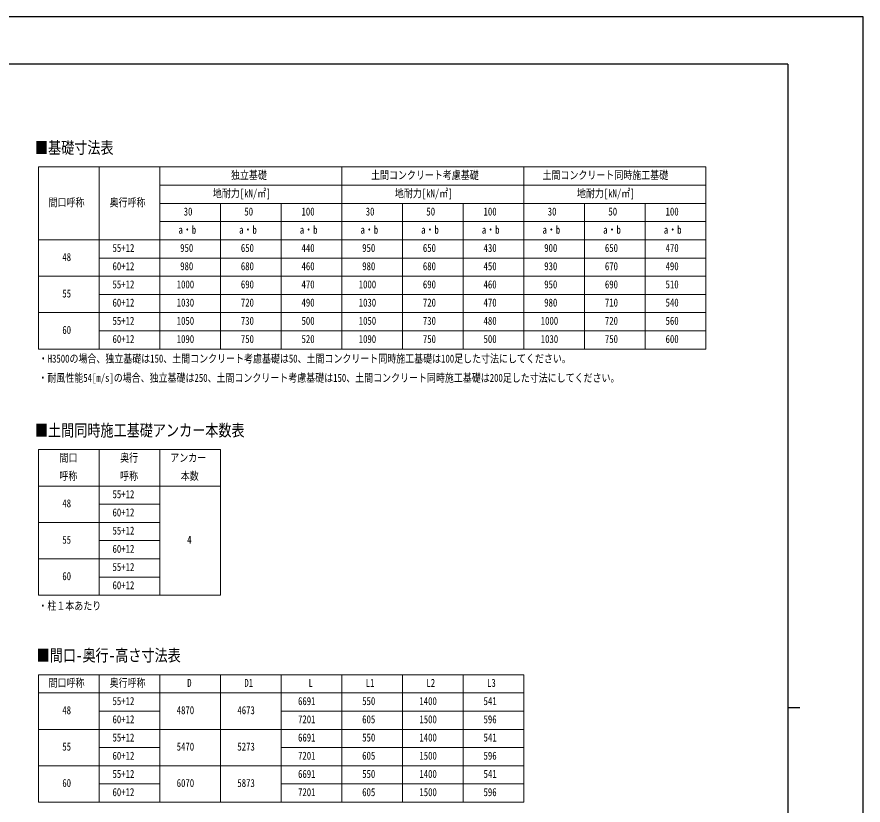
# Model space of a CAD drawing. Units: millimetres, scale not verified. Extents: x -16820 to 16820, y -11880 to 11880.
# Drawn here: x 2874 to 16820, y -1105 to 11880 of the extents above; entities that cross this region are included whole.
import ezdxf
from ezdxf.enums import TextEntityAlignment as Align

# ---------------------------------------------------------------- set-up
doc = ezdxf.new("R2010")
doc.units = ezdxf.units.MM
doc.header["$LTSCALE"] = 50
doc.layers.add('0-1_TABLE1', color=7, linetype='Continuous', lineweight=18)
doc.layers.add('0-2_USER1', color=3, linetype='Continuous')
doc.layers.add('0-8_YKK_ZWAK', color=7, linetype='Continuous')
doc.styles.add('ＭＳ ゴシック', font='')
doc.styles.get('ＭＳ ゴシック').set_extended_font_data('MS Gothic')

msp = doc.modelspace()

# ---------------------------------------------------------------- linework, layer by layer
at = {"layer": '0-1_TABLE1'}
for p, q in [((3228.08, 9408), (14228.08, 9408)), ((3228.08, 9408), (3228.08, 6408)), ((4228.08, 9408), (4228.08, 6408)), ((8228.08, 9408), (8228.08, 6408)), ((11228.08, 9408), (11228.08, 6408)), ((5228.08, 9108), (14228.08, 9108)), ((5228.08, 8808), (14228.08, 8808)), ((6228.08, 8808), (6228.08, 6408)), ((7228.08, 8808), (7228.08, 6408)), ((9228.08, 8808), (9228.08, 6408)), ((10228.08, 8808), (10228.08, 6408)), ((12228.08, 8808), (12228.08, 6408)), ((13228.08, 8808), (13228.08, 6408)), ((5228.08, 8508), (14228.08, 8508)), ((4228.08, 7908), (14228.08, 7908)), ((3228.08, 7608), (14228.08, 7608)), ((4228.08, 7308), (14228.08, 7308)), ((3228.08, 7008), (14228.08, 7008)), ((4228.08, 6708), (14228.08, 6708)), ((3228.08, 4751.35), (6228.08, 4751.35)), ((3228.08, 4751.35), (3228.08, 2351.35)), ((4228.08, 4751.35), (4228.08, 2351.35)), ((5228.08, 4751.35), (5228.08, 2351.35)), ((6228.08, 4751.35), (6228.08, 2351.35)), ((3228.08, 4151.35), (6228.08, 4151.35)), ((4228.08, 3851.35), (5228.08, 3851.35)), ((3228.08, 3551.35), (5228.08, 3551.35)), ((4228.08, 3251.35), (5228.08, 3251.35)), ((3228.08, 2951.35), (5228.08, 2951.35)), ((4228.08, 2651.35), (5228.08, 2651.35)), ((3228.08, 1042.83), (11228.08, 1042.83)), ((3228.08, 1042.83), (3228.08, -1057.17)), ((4228.08, 1042.83), (4228.08, -1057.17)), ((5228.08, 1042.83), (5228.08, -1057.17)), ((6228.08, 1042.83), (6228.08, -1057.17)), ((7228.08, 1042.83), (7228.08, -1057.17)), ((8228.08, 1042.83), (8228.08, -1057.17)), ((9228.08, 1042.83), (9228.08, -1057.17)), ((10228.08, 1042.83), (10228.08, -1057.17)), ((11228.08, 1042.83), (11228.08, -1057.17)), ((3228.08, 742.83), (11228.08, 742.83)), ((4228.08, 442.83), (5228.08, 442.83)), ((7228.08, 442.83), (11228.08, 442.83)), ((3228.08, 142.83), (11228.08, 142.83)), ((4228.08, -157.17), (5228.08, -157.17)), ((7228.08, -157.17), (11228.08, -157.17)), ((3228.08, -457.17), (11228.08, -457.17)), ((4228.08, -757.17), (5228.08, -757.17)), ((7228.08, -757.17), (11228.08, -757.17)), ((3228.08, -1057.17), (11228.08, -1057.17))]:
    msp.add_line(p, q, dxfattribs=at)
for points in [[(5228.08, 9408), (5228.08, 7908), (5228.08, 6408)], [(14228.08, 9408), (14228.08, 8808), (14228.08, 6408)], [(3228.08, 8208), (4228.08, 8208), (5228.08, 8208), (14228.08, 8208)], [(3228.08, 6408), (4228.08, 6408), (14228.08, 6408)], [(3228.08, 2351.35), (4228.08, 2351.35), (5228.08, 2351.35), (6228.08, 2351.35)]]:
    msp.add_lwpolyline(points, dxfattribs=at)
at = {"layer": '0-8_YKK_ZWAK'}
for p, q in [((15580.08, 11100), (-15619.92, 11100)), ((15580.08, 11100), (15580.08, -10100)), ((15580.08, 500), (15780.08, 500))]:
    msp.add_line(p, q, dxfattribs=at)
msp.add_lwpolyline([(-16820, -11880), (16820, -11880), (16820, 11880), (-16820, 11880)], close=True, dxfattribs=at)

# ---------------------------------------------------------------- texts
at = {"layer": '0-1_TABLE1', "style": 'ＭＳ ゴシック', "width": 0.8}
for s, p in [('独立基礎', (6401.68, 9168)), ('土間コンクリート考慮基礎', (8710.48, 9168)), ('土間コンクリート同時施工基礎', (11537.68, 9168)), ('地耐力[kN/㎡]', (6104.08, 8868)), ('地耐力[kN/㎡]', (9104.08, 8868)), ('地耐力[kN/㎡]', (12104.08, 8868)), ('間口呼称', (3396.88, 8718)), ('奥行呼称', (4401.68, 8718)), ('30', (5622.48, 8568)), ('50', (6622.48, 8568)), ('100', (7564.88, 8568)), ('30', (8622.48, 8568)), ('50', (9622.48, 8568)), ('100', (10564.88, 8568)), ('30', (11622.48, 8568)), ('50', (12622.48, 8568)), ('100', (13564.88, 8568)), ('a・b', (5536.08, 8268)), ('a・b', (6536.08, 8268)), ('a・b', (7536.08, 8268)), ('a・b', (8536.08, 8268)), ('a・b', (9536.08, 8268)), ('a・b', (10536.08, 8268)), ('a・b', (11536.08, 8268)), ('a・b', (12536.08, 8268)), ('a・b', (13536.08, 8268)), ('55+12', (4449.68, 7968)), ('950', (5564.88, 7968)), ('650', (6564.88, 7968)), ('440', (7564.88, 7968)), ('950', (8564.88, 7968)), ('650', (9564.88, 7968)), ('430', (10564.88, 7968)), ('900', (11564.88, 7968)), ('650', (12564.88, 7968)), ('470', (13564.88, 7968)), ('48', (3622.48, 7818)), ('60+12', (4449.68, 7668)), ('980', (5564.88, 7668)), ('680', (6564.88, 7668)), ('460', (7564.88, 7668)), ('980', (8564.88, 7668)), ('680', (9564.88, 7668)), ('450', (10564.88, 7668)), ('930', (11564.88, 7668)), ('670', (12564.88, 7668)), ('490', (13564.88, 7668)), ('55+12', (4449.68, 7368)), ('1000', (5507.28, 7368)), ('690', (6564.88, 7368)), ('470', (7564.88, 7368)), ('1000', (8507.28, 7368)), ('690', (9564.88, 7368)), ('460', (10564.88, 7368)), ('950', (11564.88, 7368)), ('690', (12564.88, 7368)), ('510', (13564.88, 7368)), ('55', (3622.48, 7218)), ('60+12', (4449.68, 7068)), ('1030', (5507.28, 7068)), ('720', (6564.88, 7068)), ('490', (7564.88, 7068)), ('1030', (8507.28, 7068)), ('720', (9564.88, 7068)), ('470', (10564.88, 7068)), ('980', (11564.88, 7068)), ('710', (12564.88, 7068)), ('540', (13564.88, 7068)), ('55+12', (4449.68, 6768)), ('1050', (5507.28, 6768)), ('730', (6564.88, 6768)), ('500', (7564.88, 6768)), ('1050', (8507.28, 6768)), ('730', (9564.88, 6768)), ('480', (10564.88, 6768)), ('1000', (11507.28, 6768)), ('720', (12564.88, 6768)), ('560', (13564.88, 6768)), ('60', (3622.48, 6618)), ('60+12', (4449.68, 6468)), ('1090', (5507.28, 6468)), ('750', (6564.88, 6468)), ('520', (7564.88, 6468)), ('1090', (8507.28, 6468)), ('750', (9564.88, 6468)), ('500', (10564.88, 6468)), ('1030', (11507.28, 6468)), ('750', (12564.88, 6468)), ('600', (13564.88, 6468)), ('間口', (3574.48, 4511.35)), ('奥行', (4574.48, 4511.35)), ('アンカー', (5401.68, 4511.35)), ('呼称', (3574.48, 4211.35)), ('呼称', (4574.48, 4211.35)), ('本数', (5574.48, 4211.35)), ('55+12', (4449.68, 3911.35)), ('48', (3622.48, 3761.35)), ('60+12', (4449.68, 3611.35)), ('55+12', (4449.68, 3311.35)), ('55', (3622.48, 3161.35)), ('4', (5680.08, 3161.35)), ('60+12', (4449.68, 3011.35)), ('55+12', (4449.68, 2711.35)), ('60', (3622.48, 2561.35)), ('60+12', (4449.68, 2411.35)), ('間口呼称', (3396.88, 802.83)), ('奥行呼称', (4401.68, 802.83)), ('D', (5680.08, 802.83)), ('D1', (6622.48, 802.83)), ('L', (7680.08, 802.83)), ('L1', (8622.48, 802.83)), ('L2', (9622.48, 802.83)), ('L3', (10622.48, 802.83)), ('55+12', (4449.68, 502.83)), ('6691', (7507.28, 502.83)), ('550', (8564.88, 502.83)), ('1400', (9507.28, 502.83)), ('541', (10564.88, 502.83)), ('48', (3622.48, 352.83)), ('4870', (5507.28, 352.83)), ('4673', (6507.28, 352.83)), ('60+12', (4449.68, 202.83)), ('7201', (7507.28, 202.83)), ('605', (8564.88, 202.83)), ('1500', (9507.28, 202.83)), ('596', (10564.88, 202.83)), ('55+12', (4449.68, -97.17)), ('6691', (7507.28, -97.17)), ('550', (8564.88, -97.17)), ('1400', (9507.28, -97.17)), ('541', (10564.88, -97.17)), ('55', (3622.48, -247.17)), ('5470', (5507.28, -247.17)), ('5273', (6507.28, -247.17)), ('60+12', (4449.68, -397.17)), ('7201', (7507.28, -397.17)), ('605', (8564.88, -397.17)), ('1500', (9507.28, -397.17)), ('596', (10564.88, -397.17)), ('55+12', (4449.68, -697.17)), ('6691', (7507.28, -697.17)), ('550', (8564.88, -697.17)), ('1400', (9507.28, -697.17)), ('541', (10564.88, -697.17)), ('60', (3622.48, -847.17)), ('6070', (5507.28, -847.17)), ('5873', (6507.28, -847.17)), ('60+12', (4449.68, -997.17)), ('7201', (7507.28, -997.17)), ('605', (8564.88, -997.17)), ('1500', (9507.28, -997.17)), ('596', (10564.88, -997.17))]:
    msp.add_text(s, height=132, dxfattribs=at).set_placement(p, align=Align.BOTTOM_LEFT)
at = {"layer": '0-2_USER1', "style": 'ＭＳ ゴシック', "width": 0.8}
for s, height, p in [('■基礎寸法表', 197.9, (3170.81, 9568)), ('・H3500の場合、独立基礎は150、土間コンクリート考慮基礎は50、土間コンクリート同時施工基礎は100足した寸法にしてください。', 132, (3233.25, 6145.23)), ('・耐風性能54[m/s]の場合、独立基礎は250、土間コンクリート考慮基礎は150、土間コンクリート同時施工基礎は200足した寸法にしてください。', 132, (3228.08, 5827.88)), ('■土間同時施工基礎アンカー本数表', 197.9, (3170.81, 4911.36)), ('・柱１本あたり', 132, (3228.08, 2072.37)), ('■間口-奥行-高さ寸法表', 197.9, (3199.28, 1203.89))]:
    msp.add_text(s, height=height, dxfattribs=at).set_placement(p, align=Align.BOTTOM_LEFT)

doc.saveas('drawing.dxf')
